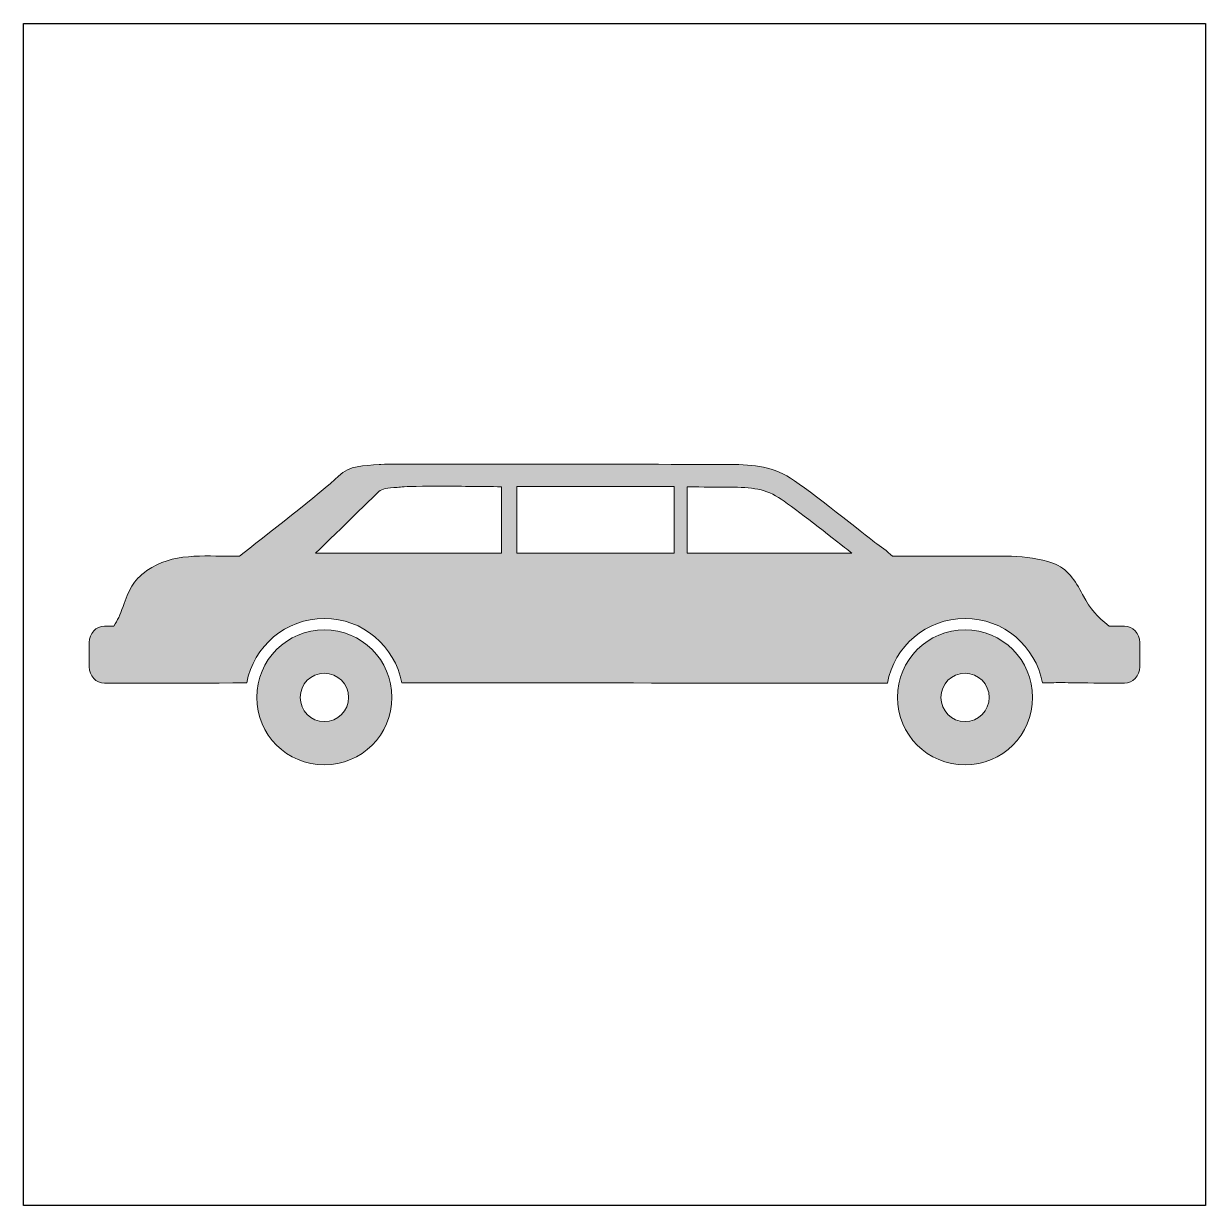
# Model space of a CAD drawing. Header units: inches. Extents: x 0 to 114, y 0 to 114.
import ezdxf

# ---------------------------------------------------------------- set-up
doc = ezdxf.new("R2010")
doc.units = ezdxf.units.IN
doc.header["$MEASUREMENT"] = 0
doc.layers.add('Image Background', color=7, linetype='Continuous')
doc.layers.add('Layer 1', color=7, linetype='Continuous')
picture_1 = doc.add_image_def('image1.png', size_in_pixel=(1350, 1350))

msp = doc.modelspace()

# ---------------------------------------------------------------- hatches: boundary and pattern name
at = {"layer": 'Layer 1', "true_color": 0xd8de80}
h = msp.add_hatch(color=61, dxfattribs=at)
h.dxf.hatch_style = 2
edge = h.paths.add_edge_path()
edge.add_spline(control_points=[(106.47, 56.03), (106.47, 56.03), (105, 56.03), (105, 56.03), (103.78, 56.99), (103.26, 57.52), (102.43, 59.09), (101.73, 60.4), (100.95, 61.62), (99.55, 62.11), (96.96, 63.01), (94.16, 62.78), (91.47, 62.78), (89, 62.78), (86.52, 62.78), (84.05, 62.78), (83.53, 63.29), (82.85, 63.75), (82.34, 64.13), (81.39, 64.84), (76.03, 69.17), (74.18, 70.33), (72.2, 71.59), (70.24, 71.66), (67.92, 71.66), (67.5, 71.66), (35.23, 71.75), (34.39, 71.66), (32.85, 71.51), (31.58, 71.61), (30.45, 70.53), (28.83, 68.96), (23.14, 64.6), (20.88, 62.78), (20.66, 62.78), (20.43, 62.78), (20.2, 62.78), (17.38, 62.78), (14.41, 63.14), (11.93, 61.39), (10.51, 60.39), (10.19, 59.51), (9.62, 57.91), (9.32, 57.1), (9.09, 56.58), (8.71, 56.03), (8.71, 56.03), (7.83, 56.03), (7.83, 56.03), (7, 56.03), (6.35, 55.32), (6.35, 54.43), (6.35, 54.43), (6.35, 52.1), (6.35, 52.1), (6.35, 51.21), (7, 50.5), (7.83, 50.5), (7.83, 50.5), (14.33, 50.51), (21.58, 50.53), (22.24, 54.07), (25.35, 56.77), (29.09, 56.77), (32.81, 56.77), (35.92, 54.08), (36.58, 50.54), (37.01, 50.54), (37.41, 50.54), (37.79, 50.54), (44, 50.54), (72.83, 50.51), (83.54, 50.51), (84.2, 54.06), (87.32, 56.77), (91.06, 56.77), (94.78, 56.77), (97.89, 54.08), (98.55, 50.54), (99.38, 50.55), (100.02, 50.56), (100.44, 50.57), (100.55, 50.54), (106.47, 50.5), (106.47, 50.5), (107.29, 50.5), (107.95, 51.21), (107.95, 52.1), (107.95, 52.1), (107.95, 54.43), (107.95, 54.43), (107.95, 55.32), (107.29, 56.03), (106.47, 56.03)], knot_values=[0, 0, 0, 0, 1, 1, 1, 2, 2, 2, 3, 3, 3, 4, 4, 4, 5, 5, 5, 6, 6, 6, 7, 7, 7, 8, 8, 8, 9, 9, 9, 10, 10, 10, 11, 11, 11, 12, 12, 12, 13, 13, 13, 14, 14, 14, 15, 15, 15, 16, 16, 16, 17, 17, 17, 18, 18, 18, 19, 19, 19, 20, 20, 20, 21, 21, 21, 22, 22, 22, 23, 23, 23, 24, 24, 24, 25, 25, 25, 26, 26, 26, 27, 27, 27, 28, 28, 28, 29, 29, 29, 30, 30, 30, 31, 31, 31, 31], degree=3, periodic=1)
edge = h.paths.add_edge_path()
edge.add_spline(control_points=[(46.21, 63.09), (46.21, 63.09), (28.24, 63.09), (28.24, 63.09), (28.26, 63.12), (28.31, 63.16), (28.3, 63.15), (28.24, 63.09), (34.26, 68.95), (34.26, 68.95), (34.55, 69.28), (34.87, 69.34), (35.81, 69.42), (36.02, 69.43), (36.23, 69.45), (36.46, 69.48), (36.76, 69.52), (37.66, 69.56), (40.16, 69.56), (42, 69.56), (44.2, 69.53), (46.21, 69.51), (46.21, 69.51), (46.21, 63.09), (46.21, 63.09)], knot_values=[0, 0, 0, 0, 1, 1, 1, 2, 2, 2, 3, 3, 3, 4, 4, 4, 5, 5, 5, 6, 6, 6, 7, 7, 7, 8, 8, 8, 8], degree=3, periodic=1)
h.paths.add_polyline_path([(62.91, 63.09), (47.71, 63.09), (47.71, 69.54), (62.91, 69.54)])
edge = h.paths.add_edge_path()
edge.add_spline(control_points=[(64.19, 63.09), (64.19, 63.09), (64.19, 69.5), (64.19, 69.5), (65.72, 69.48), (67.04, 69.47), (67.92, 69.47), (70.05, 69.47), (71.56, 69.4), (73, 68.48), (74.26, 67.69), (77.48, 65.15), (79.4, 63.64), (79.65, 63.44), (79.88, 63.27), (80.09, 63.09), (80.09, 63.09), (64.19, 63.09), (64.19, 63.09)], knot_values=[0, 0, 0, 0, 1, 1, 1, 2, 2, 2, 3, 3, 3, 4, 4, 4, 5, 5, 5, 6, 6, 6, 6], degree=3, periodic=1)
h = msp.add_hatch(color=61, dxfattribs=at)
h.dxf.hatch_style = 2
edge = h.paths.add_edge_path()
edge.add_spline(control_points=[(35.62, 49.13), (35.62, 52.74), (32.69, 55.67), (29.09, 55.67), (25.48, 55.67), (22.55, 52.74), (22.55, 49.13), (22.55, 45.53), (25.48, 42.6), (29.09, 42.6), (32.69, 42.6), (35.62, 45.53), (35.62, 49.13)], knot_values=[0, 0, 0, 0, 1, 1, 1, 2, 2, 2, 3, 3, 3, 4, 4, 4, 4], degree=3, periodic=1)
edge = h.paths.add_edge_path()
edge.add_spline(control_points=[(29.09, 46.79), (27.79, 46.79), (26.75, 47.84), (26.75, 49.13), (26.75, 50.42), (27.79, 51.47), (29.09, 51.47), (30.38, 51.47), (31.43, 50.42), (31.43, 49.13), (31.43, 47.84), (30.38, 46.79), (29.09, 46.79)], knot_values=[0, 0, 0, 0, 1, 1, 1, 2, 2, 2, 3, 3, 3, 4, 4, 4, 4], degree=3, periodic=1)
h = msp.add_hatch(color=61, dxfattribs=at)
h.dxf.hatch_style = 2
edge = h.paths.add_edge_path()
edge.add_spline(control_points=[(91.06, 55.67), (87.45, 55.67), (84.52, 52.74), (84.52, 49.13), (84.52, 45.53), (87.45, 42.6), (91.06, 42.6), (94.66, 42.6), (97.59, 45.53), (97.59, 49.13), (97.59, 52.74), (94.66, 55.67), (91.06, 55.67)], knot_values=[0, 0, 0, 0, 1, 1, 1, 2, 2, 2, 3, 3, 3, 4, 4, 4, 4], degree=3, periodic=1)
edge = h.paths.add_edge_path()
edge.add_spline(control_points=[(91.06, 46.79), (89.76, 46.79), (88.72, 47.84), (88.72, 49.13), (88.72, 50.42), (89.76, 51.47), (91.06, 51.47), (92.34, 51.47), (93.39, 50.42), (93.39, 49.13), (93.39, 47.84), (92.34, 46.79), (91.06, 46.79)], knot_values=[0, 0, 0, 0, 1, 1, 1, 2, 2, 2, 3, 3, 3, 4, 4, 4, 4], degree=3, periodic=1)

# ---------------------------------------------------------------- linework, layer by layer
at = {"layer": 'Layer 1', "lineweight": 0}
msp.add_lwpolyline([(62.91, 63.09), (47.71, 63.09), (47.71, 69.54), (62.91, 69.54), (62.91, 63.09)], dxfattribs=at)
for points, knots in [([(106.47, 56.03), (106.47, 56.03), (105, 56.03), (105, 56.03), (103.78, 56.99), (103.26, 57.52), (102.43, 59.09), (101.73, 60.4), (100.95, 61.62), (99.55, 62.11), (96.96, 63.01), (94.16, 62.78), (91.47, 62.78), (89, 62.78), (86.52, 62.78), (84.05, 62.78), (83.53, 63.29), (82.85, 63.75), (82.34, 64.13), (81.39, 64.84), (76.03, 69.17), (74.18, 70.33), (72.2, 71.59), (70.24, 71.66), (67.92, 71.66), (67.5, 71.66), (35.23, 71.75), (34.39, 71.66), (32.85, 71.51), (31.58, 71.61), (30.45, 70.53), (28.83, 68.96), (23.14, 64.6), (20.88, 62.78), (20.66, 62.78), (20.43, 62.78), (20.2, 62.78), (17.38, 62.78), (14.41, 63.14), (11.93, 61.39), (10.51, 60.39), (10.19, 59.51), (9.62, 57.91), (9.32, 57.1), (9.09, 56.58), (8.71, 56.03), (8.71, 56.03), (7.83, 56.03), (7.83, 56.03), (7, 56.03), (6.35, 55.32), (6.35, 54.43), (6.35, 54.43), (6.35, 52.1), (6.35, 52.1), (6.35, 51.21), (7, 50.5), (7.83, 50.5), (7.83, 50.5), (14.33, 50.51), (21.58, 50.53), (22.24, 54.07), (25.35, 56.77), (29.09, 56.77), (32.81, 56.77), (35.92, 54.08), (36.58, 50.54), (37.01, 50.54), (37.41, 50.54), (37.79, 50.54), (44, 50.54), (72.83, 50.51), (83.54, 50.51), (84.2, 54.06), (87.32, 56.77), (91.06, 56.77), (94.78, 56.77), (97.89, 54.08), (98.55, 50.54), (99.38, 50.55), (100.02, 50.56), (100.44, 50.57), (100.55, 50.54), (106.47, 50.5), (106.47, 50.5), (107.29, 50.5), (107.95, 51.21), (107.95, 52.1), (107.95, 52.1), (107.95, 54.43), (107.95, 54.43), (107.95, 55.32), (107.29, 56.03), (106.47, 56.03)], [0, 0, 0, 0, 1, 1, 1, 2, 2, 2, 3, 3, 3, 4, 4, 4, 5, 5, 5, 6, 6, 6, 7, 7, 7, 8, 8, 8, 9, 9, 9, 10, 10, 10, 11, 11, 11, 12, 12, 12, 13, 13, 13, 14, 14, 14, 15, 15, 15, 16, 16, 16, 17, 17, 17, 18, 18, 18, 19, 19, 19, 20, 20, 20, 21, 21, 21, 22, 22, 22, 23, 23, 23, 24, 24, 24, 25, 25, 25, 26, 26, 26, 27, 27, 27, 28, 28, 28, 29, 29, 29, 30, 30, 30, 31, 31, 31, 31]), ([(46.21, 63.09), (46.21, 63.09), (28.24, 63.09), (28.24, 63.09), (28.26, 63.12), (28.31, 63.16), (28.3, 63.15), (28.24, 63.09), (34.26, 68.95), (34.26, 68.95), (34.55, 69.28), (34.87, 69.34), (35.81, 69.42), (36.02, 69.43), (36.23, 69.45), (36.46, 69.48), (36.76, 69.52), (37.66, 69.56), (40.16, 69.56), (42, 69.56), (44.2, 69.53), (46.21, 69.51), (46.21, 69.51), (46.21, 63.09), (46.21, 63.09)], [0, 0, 0, 0, 1, 1, 1, 2, 2, 2, 3, 3, 3, 4, 4, 4, 5, 5, 5, 6, 6, 6, 7, 7, 7, 8, 8, 8, 8]), ([(64.19, 63.09), (64.19, 63.09), (64.19, 69.5), (64.19, 69.5), (65.72, 69.48), (67.04, 69.47), (67.92, 69.47), (70.05, 69.47), (71.56, 69.4), (73, 68.48), (74.26, 67.69), (77.48, 65.15), (79.4, 63.64), (79.65, 63.44), (79.88, 63.27), (80.09, 63.09), (80.09, 63.09), (64.19, 63.09), (64.19, 63.09)], [0, 0, 0, 0, 1, 1, 1, 2, 2, 2, 3, 3, 3, 4, 4, 4, 5, 5, 5, 6, 6, 6, 6]), ([(35.62, 49.13), (35.62, 52.74), (32.69, 55.67), (29.09, 55.67), (25.48, 55.67), (22.55, 52.74), (22.55, 49.13), (22.55, 45.53), (25.48, 42.6), (29.09, 42.6), (32.69, 42.6), (35.62, 45.53), (35.62, 49.13)], [0, 0, 0, 0, 1, 1, 1, 2, 2, 2, 3, 3, 3, 4, 4, 4, 4]), ([(91.06, 55.67), (87.45, 55.67), (84.52, 52.74), (84.52, 49.13), (84.52, 45.53), (87.45, 42.6), (91.06, 42.6), (94.66, 42.6), (97.59, 45.53), (97.59, 49.13), (97.59, 52.74), (94.66, 55.67), (91.06, 55.67)], [0, 0, 0, 0, 1, 1, 1, 2, 2, 2, 3, 3, 3, 4, 4, 4, 4]), ([(29.09, 46.79), (27.79, 46.79), (26.75, 47.84), (26.75, 49.13), (26.75, 50.42), (27.79, 51.47), (29.09, 51.47), (30.38, 51.47), (31.43, 50.42), (31.43, 49.13), (31.43, 47.84), (30.38, 46.79), (29.09, 46.79)], [0, 0, 0, 0, 1, 1, 1, 2, 2, 2, 3, 3, 3, 4, 4, 4, 4]), ([(91.06, 46.79), (89.76, 46.79), (88.72, 47.84), (88.72, 49.13), (88.72, 50.42), (89.76, 51.47), (91.06, 51.47), (92.34, 51.47), (93.39, 50.42), (93.39, 49.13), (93.39, 47.84), (92.34, 46.79), (91.06, 46.79)], [0, 0, 0, 0, 1, 1, 1, 2, 2, 2, 3, 3, 3, 4, 4, 4, 4])]:
    msp.add_open_spline(points, degree=3, knots=knots, dxfattribs=at)

# ---------------------------------------------------------------- pictures from other files: only their frames are drawn
at = {"layer": 'Image Background'}
image = msp.add_image(picture_1, insert=(0, 0), size_in_units=(114.3, 114.3), dxfattribs=at)

doc.saveas('drawing.dxf')
